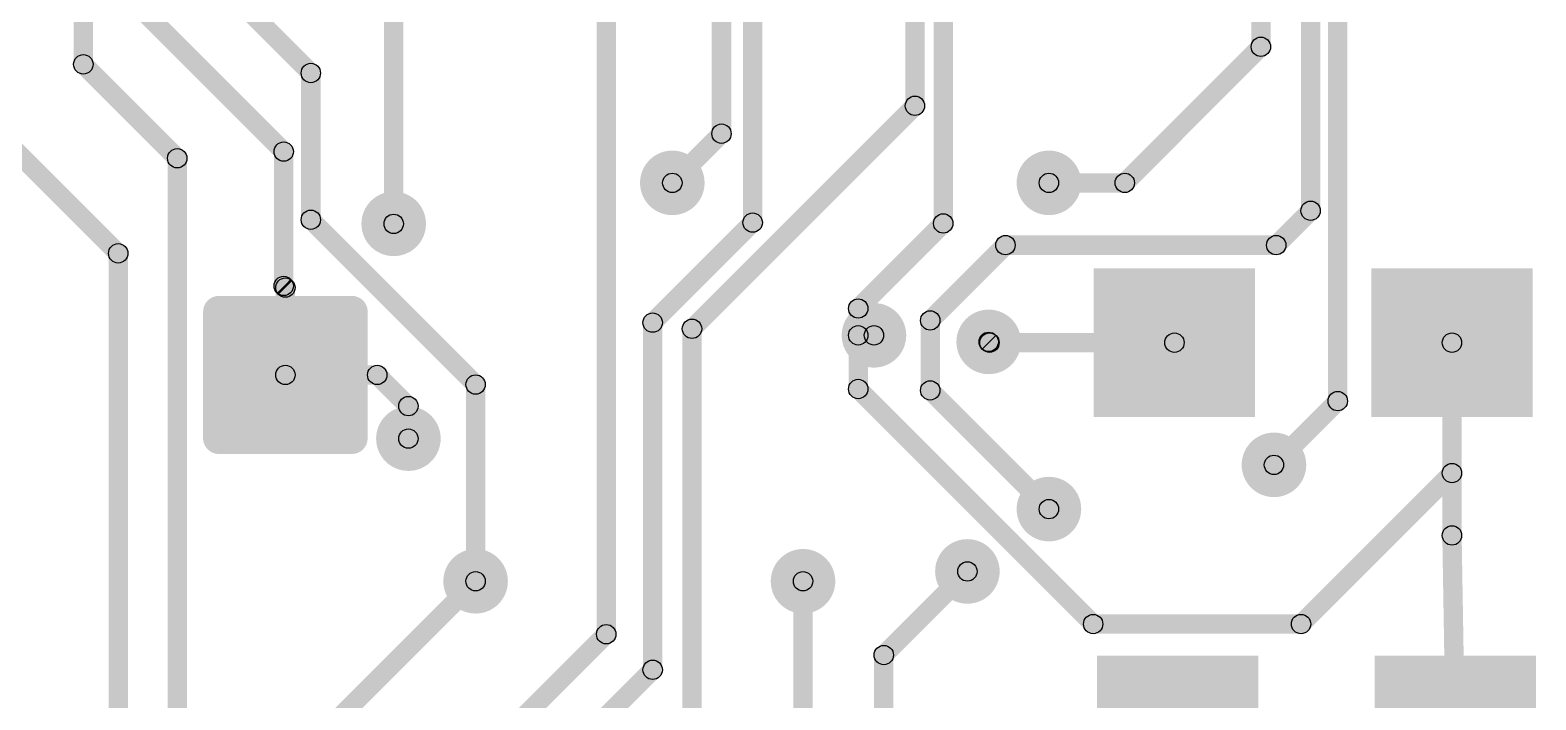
# Model space of a CAD drawing. Header units: millimetres. Extents: x 0 to 3.58, y 0 to 2.95.
# Drawn here: x 1.826 to 2.744, y 0.707 to 1.116 of the extents above; entities that cross this region are included whole.
import ezdxf

# ---------------------------------------------------------------- set-up
doc = ezdxf.new("R2010")
doc.units = ezdxf.units.MM
doc.header["$MEASUREMENT"] = 0
doc.layers.add('TopLayer', color=1, linetype='Continuous')
doc.layers.add('ViaHoleLayer', color=16, linetype='Continuous')

# ---------------------------------------------------------------- blocks, each defined once
blk = doc.blocks.new('DIODE__SMB_11')
at = {"layer": 'TopLayer'}
for points in [[(-0.13386, 0.04528), (-0.03543, 0.04528), (-0.03543, -0.04527), (-0.13386, -0.04527)], [(0.03543, 0.04528), (0.13386, 0.04528), (0.13386, -0.04527), (0.03543, -0.04527)]]:
    blk.add_hatch(color=1, dxfattribs=at).paths.add_polyline_path(points)
blk = doc.blocks.new('DIODE__SMB_12')
at = {"layer": 'TopLayer'}
for points in [[(-0.13386, 0.04528), (-0.03544, 0.04528), (-0.03544, -0.04528), (-0.13386, -0.04528)], [(0.03543, 0.04528), (0.13386, 0.04528), (0.13386, -0.04528), (0.03543, -0.04528)]]:
    blk.add_hatch(color=1, dxfattribs=at).paths.add_polyline_path(points)
blk = doc.blocks.new('CAPMP7343X310N_16')
at = {"layer": 'TopLayer'}
h = blk.add_hatch(color=1, dxfattribs=at)
edge = h.paths.add_edge_path()
edge.add_arc((-0.15964, -0.03858), 0.00965, 180, 270)
edge.add_line((-0.15964, -0.04823), (-0.07854, -0.04823))
edge.add_arc((-0.07854, -0.03858), 0.00965, 270, 360)
edge.add_line((-0.0689, -0.03858), (-0.0689, 0.03858))
edge.add_arc((-0.07854, 0.03858), 0.00965, 0, 90)
edge.add_line((-0.07854, 0.04823), (-0.15964, 0.04823))
edge.add_arc((-0.15964, 0.03858), 0.00965, 90, 180)
edge.add_line((-0.16929, 0.03858), (-0.16929, -0.03858))
h = blk.add_hatch(color=1, dxfattribs=at)
edge = h.paths.add_edge_path()
edge.add_arc((0.07854, -0.03858), 0.00965, 180, 270)
edge.add_line((0.07854, -0.04823), (0.15965, -0.04823))
edge.add_arc((0.15965, -0.03858), 0.00965, 270, 360)
edge.add_line((0.16929, -0.03858), (0.16929, 0.03858))
edge.add_arc((0.15965, 0.03858), 0.00965, 0, 90)
edge.add_line((0.15965, 0.04823), (0.07854, 0.04823))
edge.add_arc((0.07854, 0.03858), 0.00965, 90, 180)
edge.add_line((0.0689, 0.03858), (0.0689, -0.03858))

msp = doc.modelspace()

# ---------------------------------------------------------------- hatches: boundary and pattern name
at = {"layer": 'TopLayer'}
for points in [[(2.58223, 1.10567), (2.57042, 1.10567), (2.57042, 1.67667), (2.58223, 1.67667)], [(2.6126, 1.00567), (2.60079, 1.00567), (2.60079, 1.64704), (2.6126, 1.64704)], [(2.37123, 1.06967), (2.35942, 1.06967), (2.35942, 1.44467), (2.37123, 1.44467)], [(1.86394, 1.09496), (1.85213, 1.09496), (1.85213, 1.41238), (1.86394, 1.41238)], [(2.27223, 0.99841), (2.26042, 0.99841), (2.26042, 1.40976), (2.27223, 1.40976)], [(2.25323, 1.05267), (2.24142, 1.05267), (2.24142, 1.36578), (2.25323, 1.36578)], [(2.62913, 0.88957), (2.61732, 0.88957), (2.61732, 1.32457), (2.62913, 1.32457)], [(2.05327, 0.99767), (2.04146, 0.99767), (2.04146, 1.24746), (2.05327, 1.24746)], [(2.18291, 0.74735), (2.1711, 0.74735), (2.1711, 1.18979), (2.18291, 1.18979)], [(1.87915, 1.13449), (1.8875, 1.14285), (1.98445, 1.04589), (1.9761, 1.03754)], [(1.95115, 1.12698), (1.9595, 1.13533), (2.00099, 1.09385), (1.99264, 1.08549)], [(2.38849, 0.99793), (2.37668, 0.99793), (2.37668, 1.13061), (2.38849, 1.13061)], [(1.73215, 1.11849), (1.7405, 1.12685), (1.8835, 0.98385), (1.87515, 0.97549)], [(2.4975, 1.01849), (2.48915, 1.02685), (2.57215, 1.10985), (2.5805, 1.10149)], [(1.85386, 1.09079), (1.86221, 1.09914), (1.9195, 1.04185), (1.91115, 1.03349)], [(2.00272, 1.00018), (1.99091, 1.00018), (1.99091, 1.08967), (2.00272, 1.08967)], [(2.2335, 0.92949), (2.22515, 0.93785), (2.36115, 1.07385), (2.3695, 1.06549)], [(2.2215, 1.01849), (2.21315, 1.02685), (2.24315, 1.05685), (2.2515, 1.04849)], [(1.98618, 0.95979), (1.97437, 0.95979), (1.97437, 1.04172), (1.98618, 1.04172)], [(1.92123, 0.23267), (1.90942, 0.23267), (1.90942, 1.03767), (1.92123, 1.03767)], [(2.44705, 1.01676), (2.44705, 1.02857), (2.49332, 1.02857), (2.49332, 1.01676)], [(1.99264, 0.99601), (2.00099, 1.00436), (2.1015, 0.90385), (2.09315, 0.89549)], [(2.2095, 0.93323), (2.20115, 0.94158), (2.26215, 1.00258), (2.2705, 0.99423)], [(2.33487, 0.94187), (2.32652, 0.95022), (2.37841, 1.0021), (2.38676, 0.99375)], [(2.58987, 0.98049), (2.58152, 0.98885), (2.60252, 1.00985), (2.61087, 1.00149)], [(2.37881, 0.93458), (2.37046, 0.94293), (2.41638, 0.98885), (2.42473, 0.98049)], [(2.42055, 0.97876), (2.42055, 0.99057), (2.58569, 0.99057), (2.58569, 0.97876)], [(1.88523, 0.50867), (1.87342, 0.50867), (1.87342, 0.97967), (1.88523, 0.97967)], [(1.9872, 0.90551), (1.97539, 0.90551), (1.97539, 0.95877), (1.9872, 0.95877)], [(1.9761, 0.95561), (1.98445, 0.96397), (1.98547, 0.96294), (1.97712, 0.95459)], [(2.21123, 0.72567), (2.19942, 0.72567), (2.19942, 0.93741), (2.21123, 0.93741)], [(2.3366, 0.92967), (2.32479, 0.92967), (2.32479, 0.94604), (2.3366, 0.94604)], [(2.38054, 0.8961), (2.36873, 0.8961), (2.36873, 0.93876), (2.38054, 0.93876)], [(2.23523, 0.62367), (2.22342, 0.62367), (2.22342, 0.93367), (2.23523, 0.93367)], [(2.3366, 0.89693), (2.32479, 0.89693), (2.32479, 0.92967), (2.3366, 0.92967)], [(2.3307, 0.92376), (2.3307, 0.93557), (2.34032, 0.93557), (2.34032, 0.92376)], [(2.40615, 0.92149), (2.4145, 0.92985), (2.41497, 0.92937), (2.40662, 0.92102)], [(2.41079, 0.91929), (2.41079, 0.9311), (2.52362, 0.9311), (2.52362, 0.91929)], [(2.69882, 0.84567), (2.68701, 0.84567), (2.68701, 0.9252), (2.69882, 0.9252)], [(1.9813, 0.89961), (1.9813, 0.91142), (2.03732, 0.91142), (2.03732, 0.89961)], [(2.03315, 0.90134), (2.0415, 0.90969), (2.0605, 0.89069), (2.05215, 0.88234)], [(2.32652, 0.89275), (2.33487, 0.9011), (2.47822, 0.75776), (2.46987, 0.74941)], [(2.37046, 0.89192), (2.37881, 0.90028), (2.45122, 0.82787), (2.44287, 0.81951)], [(2.10323, 0.77967), (2.09142, 0.77967), (2.09142, 0.89967), (2.10323, 0.89967)], [(2.5885, 0.84649), (2.58015, 0.85485), (2.61905, 0.89375), (2.6274, 0.8854)], [(2.06223, 0.86667), (2.05042, 0.86667), (2.05042, 0.88651), (2.06223, 0.88651)], [(2.605, 0.74941), (2.59665, 0.75776), (2.68874, 0.84985), (2.69709, 0.84149)], [(2.69882, 0.80764), (2.68701, 0.80764), (2.68701, 0.84567), (2.69882, 0.84567)], [(2.68701, 0.80754), (2.69882, 0.80774), (2.70079, 0.68907), (2.68898, 0.68888)], [(1.98941, 0.66341), (1.98106, 0.67176), (2.09315, 0.78385), (2.1015, 0.77549)], [(2.3505, 0.73049), (2.34215, 0.73885), (2.39315, 0.78985), (2.4015, 0.78149)], [(2.30295, 0.5184), (2.29114, 0.5184), (2.29114, 0.77967), (2.30295, 0.77967)], [(2.47404, 0.74768), (2.47404, 0.75949), (2.60083, 0.75949), (2.60083, 0.74768)], [(2.10618, 0.66818), (2.09783, 0.67653), (2.17283, 0.75153), (2.18118, 0.74318)], [(2.1365, 0.64849), (2.12815, 0.65685), (2.20115, 0.72985), (2.2095, 0.72149)], [(2.35223, 0.58067), (2.34042, 0.58067), (2.34042, 0.73467), (2.35223, 0.73467)]]:
    msp.add_hatch(color=1, dxfattribs=at).paths.add_polyline_path(points)
h = msp.add_hatch(color=1, dxfattribs=at)
edge = h.paths.add_edge_path()
edge.add_arc((2.57632, 1.10567), 0.00591, 0, 360)
h = msp.add_hatch(color=1, dxfattribs=at)
edge = h.paths.add_edge_path()
edge.add_arc((2.57632, 1.10567), 0.00591, 0, 360)
h = msp.add_hatch(color=1, dxfattribs=at)
edge = h.paths.add_edge_path()
edge.add_arc((1.85803, 1.09496), 0.00591, 0, 360)
h = msp.add_hatch(color=1, dxfattribs=at)
edge = h.paths.add_edge_path()
edge.add_arc((1.85803, 1.09496), 0.00591, 0, 360)
h = msp.add_hatch(color=1, dxfattribs=at)
edge = h.paths.add_edge_path()
edge.add_arc((1.99681, 1.08967), 0.00591, 0, 360)
h = msp.add_hatch(color=1, dxfattribs=at)
edge = h.paths.add_edge_path()
edge.add_arc((1.99681, 1.08967), 0.00591, 0, 360)
h = msp.add_hatch(color=1, dxfattribs=at)
edge = h.paths.add_edge_path()
edge.add_arc((2.36532, 1.06967), 0.00591, 0, 360)
h = msp.add_hatch(color=1, dxfattribs=at)
edge = h.paths.add_edge_path()
edge.add_arc((2.36532, 1.06967), 0.00591, 0, 360)
h = msp.add_hatch(color=1, dxfattribs=at)
edge = h.paths.add_edge_path()
edge.add_arc((2.24732, 1.05267), 0.00591, 0, 360)
h = msp.add_hatch(color=1, dxfattribs=at)
edge = h.paths.add_edge_path()
edge.add_arc((2.24732, 1.05267), 0.00591, 0, 360)
h = msp.add_hatch(color=1, dxfattribs=at)
edge = h.paths.add_edge_path()
edge.add_arc((1.98027, 1.04172), 0.00591, 0, 360)
h = msp.add_hatch(color=1, dxfattribs=at)
edge = h.paths.add_edge_path()
edge.add_arc((1.98027, 1.04172), 0.00591, 0, 360)
h = msp.add_hatch(color=1, dxfattribs=at)
edge = h.paths.add_edge_path()
edge.add_arc((1.91532, 1.03767), 0.00591, 0, 360)
h = msp.add_hatch(color=1, dxfattribs=at)
edge = h.paths.add_edge_path()
edge.add_arc((1.91532, 1.03767), 0.00591, 0, 360)
h = msp.add_hatch(color=1, dxfattribs=at)
edge = h.paths.add_edge_path()
edge.add_arc((2.21732, 1.02267), 0.01969, 0, 360)
h = msp.add_hatch(color=1, dxfattribs=at)
edge = h.paths.add_edge_path()
edge.add_arc((2.44705, 1.02267), 0.01969, 0, 360)
h = msp.add_hatch(color=1, dxfattribs=at)
edge = h.paths.add_edge_path()
edge.add_arc((2.21732, 1.02267), 0.00591, 0, 360)
h = msp.add_hatch(color=1, dxfattribs=at)
edge = h.paths.add_edge_path()
edge.add_arc((2.44705, 1.02267), 0.00591, 0, 360)
h = msp.add_hatch(color=1, dxfattribs=at)
edge = h.paths.add_edge_path()
edge.add_arc((2.49332, 1.02267), 0.00591, 0, 360)
h = msp.add_hatch(color=1, dxfattribs=at)
edge = h.paths.add_edge_path()
edge.add_arc((2.49332, 1.02267), 0.00591, 0, 360)
h = msp.add_hatch(color=1, dxfattribs=at)
edge = h.paths.add_edge_path()
edge.add_arc((2.04736, 0.99767), 0.01969, 0, 360)
h = msp.add_hatch(color=1, dxfattribs=at)
edge = h.paths.add_edge_path()
edge.add_arc((2.60669, 1.00567), 0.00591, 0, 360)
h = msp.add_hatch(color=1, dxfattribs=at)
edge = h.paths.add_edge_path()
edge.add_arc((2.60669, 1.00567), 0.00591, 0, 360)
h = msp.add_hatch(color=1, dxfattribs=at)
edge = h.paths.add_edge_path()
edge.add_arc((1.99681, 1.00018), 0.00591, 0, 360)
h = msp.add_hatch(color=1, dxfattribs=at)
edge = h.paths.add_edge_path()
edge.add_arc((1.99681, 1.00018), 0.00591, 0, 360)
h = msp.add_hatch(color=1, dxfattribs=at)
edge = h.paths.add_edge_path()
edge.add_arc((2.04736, 0.99767), 0.00591, 0, 360)
h = msp.add_hatch(color=1, dxfattribs=at)
edge = h.paths.add_edge_path()
edge.add_arc((2.26632, 0.99841), 0.00591, 0, 360)
h = msp.add_hatch(color=1, dxfattribs=at)
edge = h.paths.add_edge_path()
edge.add_arc((2.26632, 0.99841), 0.00591, 0, 360)
h = msp.add_hatch(color=1, dxfattribs=at)
edge = h.paths.add_edge_path()
edge.add_arc((2.38258, 0.99793), 0.00591, 0, 360)
h = msp.add_hatch(color=1, dxfattribs=at)
edge = h.paths.add_edge_path()
edge.add_arc((2.38258, 0.99793), 0.00591, 0, 360)
h = msp.add_hatch(color=1, dxfattribs=at)
edge = h.paths.add_edge_path()
edge.add_arc((1.87932, 0.97967), 0.00591, 0, 360)
h = msp.add_hatch(color=1, dxfattribs=at)
edge = h.paths.add_edge_path()
edge.add_arc((1.87932, 0.97967), 0.00591, 0, 360)
h = msp.add_hatch(color=1, dxfattribs=at)
edge = h.paths.add_edge_path()
edge.add_arc((2.42055, 0.98467), 0.00591, 0, 360)
h = msp.add_hatch(color=1, dxfattribs=at)
edge = h.paths.add_edge_path()
edge.add_arc((2.42055, 0.98467), 0.00591, 0, 360)
h = msp.add_hatch(color=1, dxfattribs=at)
edge = h.paths.add_edge_path()
edge.add_arc((2.58569, 0.98467), 0.00591, 0, 360)
h = msp.add_hatch(color=1, dxfattribs=at)
edge = h.paths.add_edge_path()
edge.add_arc((2.58569, 0.98467), 0.00591, 0, 360)
h = msp.add_hatch(color=1, dxfattribs=at)
edge = h.paths.add_edge_path()
edge.add_arc((1.98027, 0.95979), 0.00591, 0, 360)
h = msp.add_hatch(color=1, dxfattribs=at)
edge = h.paths.add_edge_path()
edge.add_arc((1.98027, 0.95979), 0.00591, 0, 360)
h = msp.add_hatch(color=1, dxfattribs=at)
edge = h.paths.add_edge_path()
edge.add_arc((1.9813, 0.95877), 0.00591, 0, 360)
h = msp.add_hatch(color=1, dxfattribs=at)
edge = h.paths.add_edge_path()
edge.add_arc((1.9813, 0.95877), 0.00591, 0, 360)
h = msp.add_hatch(color=1, dxfattribs=at)
edge = h.paths.add_edge_path()
edge.add_arc((2.34032, 0.92967), 0.01969, 0, 360)
h = msp.add_hatch(color=1, dxfattribs=at)
edge = h.paths.add_edge_path()
edge.add_arc((2.3307, 0.94604), 0.00591, 0, 360)
h = msp.add_hatch(color=1, dxfattribs=at)
edge = h.paths.add_edge_path()
edge.add_arc((2.3307, 0.94604), 0.00591, 0, 360)
h = msp.add_hatch(color=1, dxfattribs=at)
edge = h.paths.add_edge_path()
edge.add_arc((2.20532, 0.93741), 0.00591, 0, 360)
h = msp.add_hatch(color=1, dxfattribs=at)
edge = h.paths.add_edge_path()
edge.add_arc((2.20532, 0.93741), 0.00591, 0, 360)
h = msp.add_hatch(color=1, dxfattribs=at)
edge = h.paths.add_edge_path()
edge.add_arc((2.22932, 0.93367), 0.00591, 0, 360)
h = msp.add_hatch(color=1, dxfattribs=at)
edge = h.paths.add_edge_path()
edge.add_arc((2.22932, 0.93367), 0.00591, 0, 360)
h = msp.add_hatch(color=1, dxfattribs=at)
edge = h.paths.add_edge_path()
edge.add_arc((2.37464, 0.93876), 0.00591, 0, 360)
h = msp.add_hatch(color=1, dxfattribs=at)
edge = h.paths.add_edge_path()
edge.add_arc((2.37464, 0.93876), 0.00591, 0, 360)
h = msp.add_hatch(color=1, dxfattribs=at)
edge = h.paths.add_edge_path()
edge.add_arc((2.41032, 0.92567), 0.01969, 0, 360)
h = msp.add_hatch(color=1, dxfattribs=at)
edge = h.paths.add_edge_path()
edge.add_arc((2.3307, 0.92967), 0.00591, 0, 360)
h = msp.add_hatch(color=1, dxfattribs=at)
edge = h.paths.add_edge_path()
edge.add_arc((2.3307, 0.92967), 0.00591, 0, 360)
h = msp.add_hatch(color=1, dxfattribs=at)
edge = h.paths.add_edge_path()
edge.add_arc((2.3307, 0.92967), 0.00591, 0, 360)
h = msp.add_hatch(color=1, dxfattribs=at)
edge = h.paths.add_edge_path()
edge.add_arc((2.34032, 0.92967), 0.00591, 0, 360)
h = msp.add_hatch(color=1, dxfattribs=at)
edge = h.paths.add_edge_path()
edge.add_arc((2.41032, 0.92567), 0.00591, 0, 360)
h = msp.add_hatch(color=1, dxfattribs=at)
edge = h.paths.add_edge_path()
edge.add_arc((2.41079, 0.9252), 0.00591, 0, 360)
h = msp.add_hatch(color=1, dxfattribs=at)
edge = h.paths.add_edge_path()
edge.add_arc((2.41079, 0.9252), 0.00591, 0, 360)
h = msp.add_hatch(color=1, dxfattribs=at)
edge = h.paths.add_edge_path()
edge.add_arc((2.52362, 0.9252), 0.00591, 0, 360)
h = msp.add_hatch(color=1, dxfattribs=at)
edge = h.paths.add_edge_path()
edge.add_arc((2.69291, 0.9252), 0.00591, 0, 360)
h = msp.add_hatch(color=1, dxfattribs=at)
edge = h.paths.add_edge_path()
edge.add_arc((1.9813, 0.90551), 0.00591, 0, 360)
h = msp.add_hatch(color=1, dxfattribs=at)
edge = h.paths.add_edge_path()
edge.add_arc((1.9813, 0.90551), 0.00591, 0, 360)
h = msp.add_hatch(color=1, dxfattribs=at)
edge = h.paths.add_edge_path()
edge.add_arc((2.03732, 0.90551), 0.00591, 0, 360)
h = msp.add_hatch(color=1, dxfattribs=at)
edge = h.paths.add_edge_path()
edge.add_arc((2.03732, 0.90551), 0.00591, 0, 360)
h = msp.add_hatch(color=1, dxfattribs=at)
edge = h.paths.add_edge_path()
edge.add_arc((2.09732, 0.89967), 0.00591, 0, 360)
h = msp.add_hatch(color=1, dxfattribs=at)
edge = h.paths.add_edge_path()
edge.add_arc((2.09732, 0.89967), 0.00591, 0, 360)
h = msp.add_hatch(color=1, dxfattribs=at)
edge = h.paths.add_edge_path()
edge.add_arc((2.3307, 0.89693), 0.00591, 0, 360)
h = msp.add_hatch(color=1, dxfattribs=at)
edge = h.paths.add_edge_path()
edge.add_arc((2.3307, 0.89693), 0.00591, 0, 360)
h = msp.add_hatch(color=1, dxfattribs=at)
edge = h.paths.add_edge_path()
edge.add_arc((2.37464, 0.8961), 0.00591, 0, 360)
h = msp.add_hatch(color=1, dxfattribs=at)
edge = h.paths.add_edge_path()
edge.add_arc((2.37464, 0.8961), 0.00591, 0, 360)
h = msp.add_hatch(color=1, dxfattribs=at)
edge = h.paths.add_edge_path()
edge.add_arc((2.05632, 0.88651), 0.00591, 0, 360)
h = msp.add_hatch(color=1, dxfattribs=at)
edge = h.paths.add_edge_path()
edge.add_arc((2.05632, 0.88651), 0.00591, 0, 360)
h = msp.add_hatch(color=1, dxfattribs=at)
edge = h.paths.add_edge_path()
edge.add_arc((2.62323, 0.88957), 0.00591, 0, 360)
h = msp.add_hatch(color=1, dxfattribs=at)
edge = h.paths.add_edge_path()
edge.add_arc((2.62323, 0.88957), 0.00591, 0, 360)
h = msp.add_hatch(color=1, dxfattribs=at)
edge = h.paths.add_edge_path()
edge.add_arc((2.05632, 0.86667), 0.01969, 0, 360)
h = msp.add_hatch(color=1, dxfattribs=at)
edge = h.paths.add_edge_path()
edge.add_arc((2.05632, 0.86667), 0.00591, 0, 360)
h = msp.add_hatch(color=1, dxfattribs=at)
edge = h.paths.add_edge_path()
edge.add_arc((2.58432, 0.85067), 0.01969, 0, 360)
h = msp.add_hatch(color=1, dxfattribs=at)
edge = h.paths.add_edge_path()
edge.add_arc((2.58432, 0.85067), 0.00591, 0, 360)
h = msp.add_hatch(color=1, dxfattribs=at)
edge = h.paths.add_edge_path()
edge.add_arc((2.69291, 0.84567), 0.00591, 0, 360)
h = msp.add_hatch(color=1, dxfattribs=at)
edge = h.paths.add_edge_path()
edge.add_arc((2.69291, 0.84567), 0.00591, 0, 360)
h = msp.add_hatch(color=1, dxfattribs=at)
edge = h.paths.add_edge_path()
edge.add_arc((2.69291, 0.84567), 0.00591, 0, 360)
h = msp.add_hatch(color=1, dxfattribs=at)
edge = h.paths.add_edge_path()
edge.add_arc((2.44705, 0.82369), 0.01969, 0, 360)
h = msp.add_hatch(color=1, dxfattribs=at)
edge = h.paths.add_edge_path()
edge.add_arc((2.44705, 0.82369), 0.00591, 0, 360)
h = msp.add_hatch(color=1, dxfattribs=at)
edge = h.paths.add_edge_path()
edge.add_arc((2.69291, 0.80764), 0.00591, 0, 360)
h = msp.add_hatch(color=1, dxfattribs=at)
edge = h.paths.add_edge_path()
edge.add_arc((2.69291, 0.80764), 0.00591, 0, 360)
h = msp.add_hatch(color=1, dxfattribs=at)
edge = h.paths.add_edge_path()
edge.add_arc((2.09732, 0.77967), 0.01969, 0, 360)
h = msp.add_hatch(color=1, dxfattribs=at)
edge = h.paths.add_edge_path()
edge.add_arc((2.29705, 0.77967), 0.01969, 0, 360)
h = msp.add_hatch(color=1, dxfattribs=at)
edge = h.paths.add_edge_path()
edge.add_arc((2.39732, 0.78567), 0.01969, 0, 360)
h = msp.add_hatch(color=1, dxfattribs=at)
edge = h.paths.add_edge_path()
edge.add_arc((2.39732, 0.78567), 0.00591, 0, 360)
h = msp.add_hatch(color=1, dxfattribs=at)
edge = h.paths.add_edge_path()
edge.add_arc((2.09732, 0.77967), 0.00591, 0, 360)
h = msp.add_hatch(color=1, dxfattribs=at)
edge = h.paths.add_edge_path()
edge.add_arc((2.09732, 0.77967), 0.00591, 0, 360)
h = msp.add_hatch(color=1, dxfattribs=at)
edge = h.paths.add_edge_path()
edge.add_arc((2.29705, 0.77967), 0.00591, 0, 360)
h = msp.add_hatch(color=1, dxfattribs=at)
edge = h.paths.add_edge_path()
edge.add_arc((2.17701, 0.74735), 0.00591, 0, 360)
h = msp.add_hatch(color=1, dxfattribs=at)
edge = h.paths.add_edge_path()
edge.add_arc((2.17701, 0.74735), 0.00591, 0, 360)
h = msp.add_hatch(color=1, dxfattribs=at)
edge = h.paths.add_edge_path()
edge.add_arc((2.47404, 0.75358), 0.00591, 0, 360)
h = msp.add_hatch(color=1, dxfattribs=at)
edge = h.paths.add_edge_path()
edge.add_arc((2.47404, 0.75358), 0.00591, 0, 360)
h = msp.add_hatch(color=1, dxfattribs=at)
edge = h.paths.add_edge_path()
edge.add_arc((2.60083, 0.75358), 0.00591, 0, 360)
h = msp.add_hatch(color=1, dxfattribs=at)
edge = h.paths.add_edge_path()
edge.add_arc((2.60083, 0.75358), 0.00591, 0, 360)
h = msp.add_hatch(color=1, dxfattribs=at)
edge = h.paths.add_edge_path()
edge.add_arc((2.34632, 0.73467), 0.00591, 0, 360)
h = msp.add_hatch(color=1, dxfattribs=at)
edge = h.paths.add_edge_path()
edge.add_arc((2.34632, 0.73467), 0.00591, 0, 360)
h = msp.add_hatch(color=1, dxfattribs=at)
edge = h.paths.add_edge_path()
edge.add_arc((2.20532, 0.72567), 0.00591, 0, 360)
h = msp.add_hatch(color=1, dxfattribs=at)
edge = h.paths.add_edge_path()
edge.add_arc((2.20532, 0.72567), 0.00591, 0, 360)
at = {"layer": 'ViaHoleLayer'}
h = msp.add_hatch(color=16, dxfattribs=at)
edge = h.paths.add_edge_path()
edge.add_arc((2.21732, 1.02267), 0.01181, 0, 360)
h = msp.add_hatch(color=16, dxfattribs=at)
edge = h.paths.add_edge_path()
edge.add_arc((2.44705, 1.02267), 0.01181, 0, 360)
h = msp.add_hatch(color=16, dxfattribs=at)
edge = h.paths.add_edge_path()
edge.add_arc((2.04736, 0.99767), 0.01181, 0, 360)
h = msp.add_hatch(color=16, dxfattribs=at)
edge = h.paths.add_edge_path()
edge.add_arc((2.34032, 0.92967), 0.01181, 0, 360)
h = msp.add_hatch(color=16, dxfattribs=at)
edge = h.paths.add_edge_path()
edge.add_arc((2.41032, 0.92567), 0.01181, 0, 360)
h = msp.add_hatch(color=16, dxfattribs=at)
edge = h.paths.add_edge_path()
edge.add_arc((2.05632, 0.86667), 0.01181, 0, 360)
h = msp.add_hatch(color=16, dxfattribs=at)
edge = h.paths.add_edge_path()
edge.add_arc((2.58432, 0.85067), 0.01181, 0, 360)
h = msp.add_hatch(color=16, dxfattribs=at)
edge = h.paths.add_edge_path()
edge.add_arc((2.44705, 0.82369), 0.01181, 0, 360)
h = msp.add_hatch(color=16, dxfattribs=at)
edge = h.paths.add_edge_path()
edge.add_arc((2.09732, 0.77967), 0.01181, 0, 360)
h = msp.add_hatch(color=16, dxfattribs=at)
edge = h.paths.add_edge_path()
edge.add_arc((2.29705, 0.77967), 0.01181, 0, 360)
h = msp.add_hatch(color=16, dxfattribs=at)
edge = h.paths.add_edge_path()
edge.add_arc((2.39732, 0.78567), 0.01181, 0, 360)

# ---------------------------------------------------------------- linework, layer by layer
at = {"layer": 'TopLayer'}
for centre in [(2.57632, 1.10567), (2.57632, 1.10567), (1.85803, 1.09496), (1.85803, 1.09496), (1.99681, 1.08967), (1.99681, 1.08967), (2.36532, 1.06967), (2.36532, 1.06967), (2.24732, 1.05267), (2.24732, 1.05267), (1.98027, 1.04172), (1.98027, 1.04172), (1.91532, 1.03767), (1.91532, 1.03767), (2.21732, 1.02267), (2.44705, 1.02267), (2.49332, 1.02267), (2.49332, 1.02267), (2.60669, 1.00567), (2.60669, 1.00567), (1.99681, 1.00018), (1.99681, 1.00018), (2.04736, 0.99767), (2.26632, 0.99841), (2.26632, 0.99841), (2.38258, 0.99793), (2.38258, 0.99793), (1.87932, 0.97967), (1.87932, 0.97967), (2.42055, 0.98467), (2.42055, 0.98467), (2.58569, 0.98467), (2.58569, 0.98467), (1.98027, 0.95979), (1.98027, 0.95979), (1.9813, 0.95877), (1.9813, 0.95877), (2.3307, 0.94604), (2.3307, 0.94604), (2.20532, 0.93741), (2.20532, 0.93741), (2.22932, 0.93367), (2.22932, 0.93367), (2.37464, 0.93876), (2.37464, 0.93876), (2.3307, 0.92967), (2.3307, 0.92967), (2.3307, 0.92967), (2.34032, 0.92967), (2.41032, 0.92567), (2.41079, 0.9252), (2.41079, 0.9252), (2.52362, 0.9252), (2.69291, 0.9252), (1.9813, 0.90551), (1.9813, 0.90551), (2.03732, 0.90551), (2.03732, 0.90551), (2.09732, 0.89967), (2.09732, 0.89967), (2.3307, 0.89693), (2.3307, 0.89693), (2.37464, 0.8961), (2.37464, 0.8961), (2.05632, 0.88651), (2.05632, 0.88651), (2.62323, 0.88957), (2.62323, 0.88957), (2.05632, 0.86667), (2.58432, 0.85067), (2.69291, 0.84567), (2.69291, 0.84567), (2.69291, 0.84567), (2.44705, 0.82369), (2.69291, 0.80764), (2.69291, 0.80764), (2.39732, 0.78567), (2.09732, 0.77967), (2.09732, 0.77967), (2.29705, 0.77967), (2.17701, 0.74735), (2.17701, 0.74735), (2.47404, 0.75358), (2.47404, 0.75358), (2.60083, 0.75358), (2.60083, 0.75358), (2.34632, 0.73467), (2.34632, 0.73467), (2.20532, 0.72567), (2.20532, 0.72567)]:
    msp.add_circle(centre, 0.00591, dxfattribs=at)

# ---------------------------------------------------------------- block references
for name, p, rotation in [('DIODE__SMB_12', (2.60827, 0.9252), 180), ('CAPMP7343X310N_16', (1.8622, 0.90551), 360), ('DIODE__SMB_11', (2.61024, 0.68898), 180)]:
    msp.add_blockref(name, p, dxfattribs=dict(rotation=rotation))

doc.saveas('drawing.dxf')
